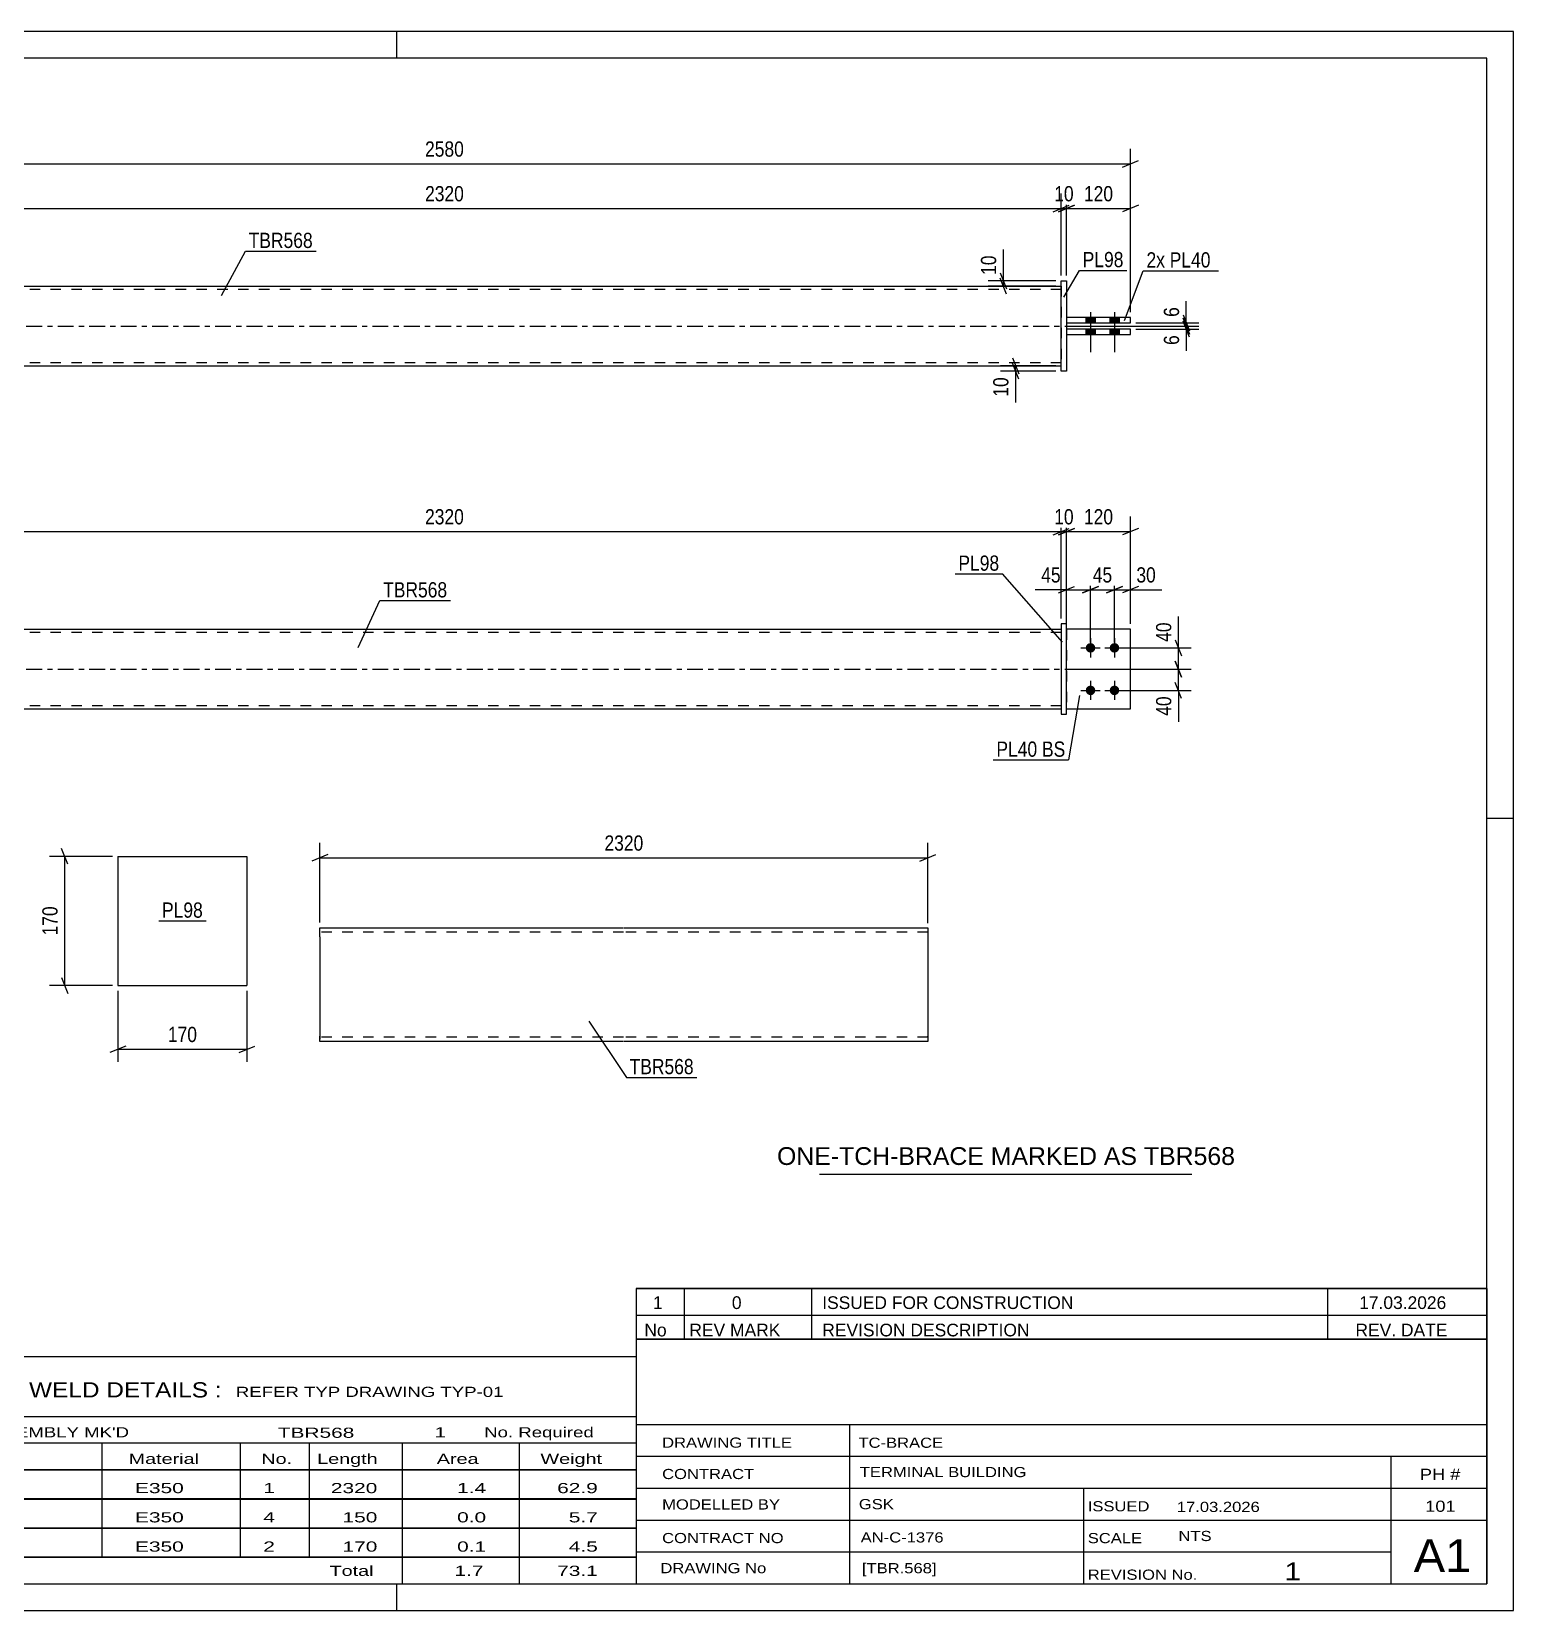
# Model space of a CAD drawing. Header units: millimetres. Extents: x 0 to 420, y 0 to 297.
# Drawn here: x 141.3 to 420, y 0 to 297 of the extents above; entities that cross this region are included whole.
import ezdxf

# ---------------------------------------------------------------- set-up
doc = ezdxf.new("R2010")
doc.units = ezdxf.units.MM
doc.linetypes.add('DXK_LINE_DOT2', pattern=[3.9198, 1.9599, -1.9599])
doc.linetypes.add('DXK_LINE_DOT3', pattern=[5.9187, 2.979, -0.9799, 0.9799, -0.9799])
doc.styles.add('Arial', font='ARIAL.TTF', dxfattribs={"height": 0.2})
doc.styles.add('Arial Narrow', font='ARIALN.TTF', dxfattribs={"height": 0.2})

# ---------------------------------------------------------------- blocks, each defined once
blk = doc.blocks.new('Unknown-582665757-1163')
at = {"color": 5, "linetype": 'Continuous'}
for p, q in [((420, 297), (0, 297)), ((210, 292), (210, 297)), ((420, 0), (420, 297)), ((415, 292), (5, 292)), ((415, 5), (415, 292)), ((420, 149), (415, 149)), ((5, 5), (415, 5)), ((210, 0), (210, 5)), ((0, 0), (420, 0))]:
    blk.add_line(p, q, dxfattribs=at)
blk = doc.blocks.new('Part-582665757-1804 - 1793')
at = {"color": 2, "linetype": 'Continuous'}
for p, q in [((102.94, 184.57), (334.96, 184.57)), ((102.94, 169.57), (334.96, 169.57))]:
    blk.add_line(p, q, dxfattribs=at)
at = {"color": 7, "linetype": 'DXK_LINE_DOT2'}
for p, q in [((102.94, 169.57), (102.94, 184.57)), ((334.96, 184.57), (334.96, 169.57)), ((334.96, 183.97), (102.94, 183.97)), ((334.96, 170.17), (102.94, 170.17))]:
    blk.add_line(p, q, dxfattribs=at)
at = {"color": 7, "linetype": 'DXK_LINE_DOT3'}
blk.add_line((92.94, 177.07), (344.96, 177.07), dxfattribs=at)
blk = doc.blocks.new('Part-582665757-1814 - 1793')
at = {"color": 2, "linetype": 'Continuous'}
for p, q in [((347.96, 184.57), (335.96, 184.57)), ((347.96, 169.57), (347.96, 184.57)), ((335.96, 169.57), (347.96, 169.57))]:
    blk.add_line(p, q, dxfattribs=at)
at = {"color": 7, "linetype": 'DXK_LINE_DOT2'}
blk.add_line((335.96, 184.57), (335.96, 169.57), dxfattribs=at)
blk = doc.blocks.new('Bolt-582665757-1799 - 1793')
at = {"linetype": 'Continuous'}
for points in [[(340.46, 181.97, -1), (340.46, 180.17, -1)], [(344.96, 181.97, -1), (344.96, 180.17, -1)], [(340.46, 173.97, -1), (340.46, 172.17, -1)], [(344.96, 173.97, -1), (344.96, 172.17, -1)]]:
    blk.add_hatch(color=1, dxfattribs=at).paths.add_polyline_path(points)
at = {"color": 1, "linetype": 'Continuous'}
for p, q in [((340.46, 182.87), (340.46, 179.27)), ((344.96, 182.87), (344.96, 179.27)), ((338.66, 181.07), (342.26, 181.07)), ((343.16, 181.07), (346.76, 181.07)), ((338.66, 173.07), (342.26, 173.07)), ((340.46, 174.87), (340.46, 171.27)), ((343.16, 173.07), (346.76, 173.07)), ((344.96, 174.87), (344.96, 171.27))]:
    blk.add_line(p, q, dxfattribs=at)
blk = doc.blocks.new('Part-582665757-1809 - 1793')
at = {"color": 7, "linetype": 'DXK_LINE_DOT2'}
for p, q in [((347.96, 184.57), (335.96, 184.57)), ((335.96, 184.57), (335.96, 169.57)), ((347.96, 169.57), (347.96, 184.57)), ((335.96, 169.57), (347.96, 169.57))]:
    blk.add_line(p, q, dxfattribs=at)
blk = doc.blocks.new('Part-582665757-1819 - 1793')
at = {"color": 2, "linetype": 'Continuous'}
for p, q in [((335.96, 185.57), (334.96, 185.57)), ((334.96, 185.57), (334.96, 168.57)), ((335.96, 168.57), (335.96, 185.57)), ((334.96, 168.57), (335.96, 168.57))]:
    blk.add_line(p, q, dxfattribs=at)
blk = doc.blocks.new('Part-582665757-2090 - 2084')
at = {"color": 2, "linetype": 'Continuous'}
for p, q in [((347.96, 243.21), (335.96, 243.21)), ((335.96, 242.21), (347.96, 242.21)), ((347.96, 242.21), (347.96, 243.21))]:
    blk.add_line(p, q, dxfattribs=at)
at = {"color": 7, "linetype": 'DXK_LINE_DOT2'}
blk.add_line((335.96, 243.21), (335.96, 242.21), dxfattribs=at)
blk = doc.blocks.new('Part-582665757-2095 - 2084')
at = {"color": 2, "linetype": 'Continuous'}
for p, q in [((347.96, 241.01), (335.96, 241.01)), ((347.96, 240.01), (347.96, 241.01)), ((335.96, 240.01), (347.96, 240.01))]:
    blk.add_line(p, q, dxfattribs=at)
at = {"color": 7, "linetype": 'DXK_LINE_DOT2'}
blk.add_line((335.96, 241.01), (335.96, 240.01), dxfattribs=at)
blk = doc.blocks.new('Bolt-582665757-2107 - 2084')
at = {"linetype": 'Continuous'}
for points in [[(341.36, 243.21), (339.56, 243.21), (339.56, 242.21), (341.36, 242.21)], [(341.36, 243.21), (339.56, 243.21), (339.56, 242.21), (341.36, 242.21)], [(341.36, 241.01), (339.56, 241.01), (339.56, 240.01), (341.36, 240.01)], [(341.36, 241.01), (339.56, 241.01), (339.56, 240.01), (341.36, 240.01)], [(345.86, 243.21), (344.06, 243.21), (344.06, 242.21), (345.86, 242.21)], [(345.86, 243.21), (344.06, 243.21), (344.06, 242.21), (345.86, 242.21)], [(345.86, 241.01), (344.06, 241.01), (344.06, 240.01), (345.86, 240.01)], [(345.86, 241.01), (344.06, 241.01), (344.06, 240.01), (345.86, 240.01)]]:
    blk.add_hatch(color=1, dxfattribs=at).paths.add_polyline_path(points)
at = {"color": 1, "linetype": 'Continuous'}
for p, q in [((340.46, 244.21), (340.46, 236.71)), ((340.46, 244.21), (340.46, 236.71)), ((344.96, 244.21), (344.96, 236.71)), ((344.96, 244.21), (344.96, 236.71)), ((339.56, 243.21), (339.56, 242.21)), ((339.56, 243.21), (339.56, 242.21)), ((339.56, 241.01), (339.56, 240.01)), ((339.56, 241.01), (339.56, 240.01)), ((341.36, 243.21), (341.36, 242.21)), ((341.36, 243.21), (341.36, 242.21)), ((341.36, 241.01), (341.36, 240.01)), ((341.36, 241.01), (341.36, 240.01)), ((344.06, 243.21), (344.06, 242.21)), ((344.06, 243.21), (344.06, 242.21)), ((344.06, 241.01), (344.06, 240.01)), ((344.06, 241.01), (344.06, 240.01)), ((345.86, 243.21), (345.86, 242.21)), ((345.86, 243.21), (345.86, 242.21)), ((345.86, 241.01), (345.86, 240.01)), ((345.86, 241.01), (345.86, 240.01))]:
    blk.add_line(p, q, dxfattribs=at)
blk = doc.blocks.new('Part-582665757-2112 - 2084')
at = {"color": 2, "linetype": 'Continuous'}
for p, q in [((102.94, 249.11), (334.96, 249.11)), ((102.94, 234.11), (334.96, 234.11))]:
    blk.add_line(p, q, dxfattribs=at)
at = {"color": 7, "linetype": 'DXK_LINE_DOT2'}
for p, q in [((102.94, 249.11), (102.94, 234.11)), ((334.96, 248.51), (102.94, 248.51)), ((334.96, 249.11), (334.96, 234.11)), ((334.96, 234.71), (102.94, 234.71))]:
    blk.add_line(p, q, dxfattribs=at)
at = {"color": 7, "linetype": 'DXK_LINE_DOT3'}
blk.add_line((92.94, 241.61), (344.96, 241.61), dxfattribs=at)
blk = doc.blocks.new('Part-582665757-2124 - 2084')
at = {"color": 2, "linetype": 'Continuous'}
for p, q in [((334.96, 233.11), (334.96, 250.11)), ((334.96, 250.11), (335.96, 250.11)), ((335.96, 250.11), (335.96, 233.11)), ((335.96, 233.11), (334.96, 233.11))]:
    blk.add_line(p, q, dxfattribs=at)
blk = doc.blocks.new('Part-582665757-1392 - 1376')
at = {"color": 2, "linetype": 'Continuous'}
for p, q in [((157.52, 141.85), (181.8, 141.85)), ((157.52, 141.85), (157.52, 117.57)), ((181.8, 141.85), (181.8, 117.57)), ((157.52, 117.57), (181.8, 117.57))]:
    blk.add_line(p, q, dxfattribs=at)
blk = doc.blocks.new('Part-582665757-1273 - 1255')
at = {"color": 2, "linetype": 'Continuous'}
for p, q in [((195.5, 126.7), (195.5, 128.42)), ((195.5, 128.42), (252.64, 128.42)), ((252.74, 128.42), (309.88, 128.42)), ((309.88, 128.42), (309.88, 128.29)), ((309.88, 128.29), (309.88, 126.7)), ((195.5, 126.7), (195.5, 108.05)), ((309.88, 126.7), (309.88, 106.99)), ((195.5, 107.12), (195.5, 108.05)), ((195.5, 106.99), (195.5, 107.12)), ((252.64, 106.99), (195.5, 106.99)), ((309.88, 106.99), (252.74, 106.99))]:
    blk.add_line(p, q, dxfattribs=at)
at = {"color": 7, "linetype": 'DXK_LINE_DOT2'}
for p, q in [((309.88, 127.91), (309.88, 126.7)), ((252.64, 127.56), (195.5, 127.56)), ((309.88, 127.56), (252.74, 127.56)), ((195.5, 108.05), (195.5, 107.49)), ((195.5, 107.85), (195.5, 107.91)), ((252.64, 107.85), (195.5, 107.85)), ((309.88, 107.85), (252.74, 107.85)), ((309.88, 107.91), (309.88, 108.05)), ((309.88, 107.85), (309.88, 107.91)), ((309.88, 107.85), (309.88, 107.91))]:
    blk.add_line(p, q, dxfattribs=at)
blk = doc.blocks.new('StraightDimension-582665757-1978 - 1793')
at = {"color": 7, "linetype": 'Continuous'}
for p, q in [((356.4, 178.57), (357.6, 175.57)), ((336.96, 177.07), (359.4, 177.07)), ((357, 173.07), (357, 177.07)), ((345.96, 173.07), (359.4, 173.07)), ((357.6, 171.57), (356.4, 174.57))]:
    blk.add_line(p, q, dxfattribs=at)
at = {"color": 0}
blk.add_wipeout([(356.25, 172.55), (352.05, 172.55), (352.05, 167.69), (356.25, 167.69)], dxfattribs=at)
at = {"color": 7, "linetype": 'Continuous'}
blk.add_line((357, 173.07), (357, 167.17), dxfattribs=at)
blk.add_line((357, 173.07), (357, 167.17), dxfattribs=at)
at = {"color": 3, "style": 'Arial Narrow'}
blk.add_text('40', height=2.863, rotation=90.0002, dxfattribs=at).set_placement((355.65, 168.29))
blk = doc.blocks.new('StraightDimension-582665757-2037 - 1793')
at = {"color": 7, "linetype": 'Continuous'}
for p, q in [((344.96, 182.07), (344.96, 194.86)), ((347.96, 185.57), (347.96, 194.86)), ((343.46, 191.41), (346.46, 192.61)), ((344.96, 192.01), (347.96, 192.01)), ((349.46, 192.61), (346.46, 191.41))]:
    blk.add_line(p, q, dxfattribs=at)
at = {"color": 0}
blk.add_wipeout([(353.34, 192.76), (353.34, 196.96), (348.48, 196.96), (348.48, 192.76)], dxfattribs=at)
at = {"color": 7, "linetype": 'Continuous'}
blk.add_line((347.96, 192.01), (353.86, 192.01), dxfattribs=at)
blk.add_line((347.96, 192.01), (353.86, 192.01), dxfattribs=at)
at = {"color": 3, "style": 'Arial Narrow'}
blk.add_text('30', height=2.863, dxfattribs=at).set_placement((349.08, 193.36))
blk = doc.blocks.new('StraightDimension-582665757-3192 - 1793')
at = {"color": 7, "linetype": 'Continuous'}
for p, q in [((102.94, 186.57), (102.94, 205.8)), ((334.96, 186.57), (334.96, 205.8)), ((104.44, 203.55), (101.44, 202.35)), ((102.94, 202.95), (334.96, 202.95)), ((333.46, 202.35), (336.46, 203.55))]:
    blk.add_line(p, q, dxfattribs=at)
at = {"color": 0}
blk.add_wipeout([(223.21, 203.7), (223.21, 207.9), (214.69, 207.9), (214.69, 203.7)], dxfattribs=at)
at = {"color": 3, "style": 'Arial Narrow'}
blk.add_text('2320', height=2.863, dxfattribs=at).set_placement((215.29, 204.3))
blk = doc.blocks.new('StraightDimension-582665757-1969 - 1793')
at = {"color": 7, "linetype": 'Continuous'}
for p, q in [((356.4, 182.57), (357.6, 179.57)), ((345.96, 181.07), (359.4, 181.07)), ((357.6, 175.57), (356.4, 178.57)), ((357, 177.07), (357, 181.07)), ((336.96, 177.07), (359.4, 177.07))]:
    blk.add_line(p, q, dxfattribs=at)
at = {"color": 0}
blk.add_wipeout([(356.25, 186.45), (352.05, 186.45), (352.05, 181.6), (356.25, 181.6)], dxfattribs=at)
at = {"color": 7, "linetype": 'Continuous'}
blk.add_line((357, 181.07), (357, 186.98), dxfattribs=at)
blk.add_line((357, 181.07), (357, 186.98), dxfattribs=at)
at = {"color": 3, "style": 'Arial Narrow'}
blk.add_text('40', height=2.863, rotation=90.0002, dxfattribs=at).set_placement((355.65, 182.2))
blk = doc.blocks.new('StraightDimension-582665757-2008 - 1793')
at = {"color": 7, "linetype": 'Continuous'}
for p, q in [((335.96, 185.57), (335.96, 194.86)), ((340.46, 182.07), (340.46, 194.86)), ((334.46, 191.41), (337.46, 192.61)), ((335.96, 192.01), (340.46, 192.01)), ((341.96, 192.61), (338.96, 191.41))]:
    blk.add_line(p, q, dxfattribs=at)
at = {"color": 0}
blk.add_wipeout([(335.43, 192.76), (335.43, 196.96), (330.58, 196.96), (330.58, 192.76)], dxfattribs=at)
at = {"color": 7, "linetype": 'Continuous'}
blk.add_line((335.96, 192.01), (330.05, 192.01), dxfattribs=at)
blk.add_line((335.96, 192.01), (330.05, 192.01), dxfattribs=at)
at = {"color": 3, "style": 'Arial Narrow'}
blk.add_text('45', height=2.863, dxfattribs=at).set_placement((331.18, 193.36))
blk = doc.blocks.new('StraightDimension-582665757-2024 - 1793')
at = {"color": 7, "linetype": 'Continuous'}
for p, q in [((340.46, 182.07), (340.46, 194.86)), ((344.96, 182.07), (344.96, 194.86)), ((338.96, 191.41), (341.96, 192.61)), ((340.46, 192.01), (344.96, 192.01)), ((346.46, 192.61), (343.46, 191.41))]:
    blk.add_line(p, q, dxfattribs=at)
at = {"color": 0}
blk.add_wipeout([(345.14, 192.76), (345.14, 196.96), (340.28, 196.96), (340.28, 192.76)], dxfattribs=at)
at = {"color": 3, "style": 'Arial Narrow'}
blk.add_text('45', height=2.863, dxfattribs=at).set_placement((340.88, 193.36))
blk = doc.blocks.new('StraightDimension-582665757-3190 - 1793')
at = {"color": 7, "linetype": 'Continuous'}
for p, q in [((335.96, 185.57), (335.96, 205.8)), ((347.96, 185.57), (347.96, 205.8)), ((334.46, 202.35), (337.46, 203.55)), ((335.96, 202.95), (347.96, 202.95)), ((349.46, 203.55), (346.46, 202.35))]:
    blk.add_line(p, q, dxfattribs=at)
at = {"color": 0}
blk.add_wipeout([(345.3, 203.7), (345.3, 207.9), (338.62, 207.9), (338.62, 203.7)], dxfattribs=at)
at = {"color": 3, "style": 'Arial Narrow'}
blk.add_text('120', height=2.863, dxfattribs=at).set_placement((339.22, 204.3))
blk = doc.blocks.new('StraightDimension-582665757-3191 - 1793')
at = {"color": 7, "linetype": 'Continuous'}
for p, q in [((334.96, 186.57), (334.96, 205.8)), ((335.96, 185.57), (335.96, 205.8)), ((333.46, 202.35), (336.46, 203.55)), ((337.46, 203.55), (334.46, 202.35)), ((334.96, 202.95), (335.96, 202.95))]:
    blk.add_line(p, q, dxfattribs=at)
at = {"color": 0}
blk.add_wipeout([(337.89, 203.7), (337.89, 207.9), (333.03, 207.9), (333.03, 203.7)], dxfattribs=at)
at = {"color": 3, "style": 'Arial Narrow'}
blk.add_text('10', height=2.863, dxfattribs=at).set_placement((333.63, 204.3))
blk = doc.blocks.new('StraightDimension-582665757-2160 - 2084')
at = {"color": 7, "linetype": 'Continuous'}
for p, q in [((357.86, 243.71), (359.06, 240.71)), ((335.96, 241.61), (360.86, 241.61)), ((348.96, 242.21), (360.86, 242.21)), ((359.06, 240.11), (357.86, 243.11)), ((358.46, 241.61), (358.46, 242.21))]:
    blk.add_line(p, q, dxfattribs=at)
at = {"color": 0}
blk.add_wipeout([(357.71, 245.76), (353.51, 245.76), (353.51, 242.73), (357.71, 242.73)], dxfattribs=at)
at = {"color": 7, "linetype": 'Continuous'}
blk.add_line((358.46, 242.21), (358.46, 246.28), dxfattribs=at)
blk.add_line((358.46, 242.21), (358.46, 246.28), dxfattribs=at)
at = {"color": 3, "style": 'Arial Narrow'}
blk.add_text('6', height=2.86, rotation=90.0002, dxfattribs=at).set_placement((357.11, 243.33))
blk = doc.blocks.new('StraightDimension-582665757-2169 - 2084')
at = {"color": 7, "linetype": 'Continuous'}
for p, q in [((335.96, 241.61), (360.86, 241.61)), ((348.96, 241.01), (360.86, 241.01)), ((357.86, 243.11), (359.06, 240.11)), ((359.06, 239.51), (357.86, 242.51)), ((358.46, 241.01), (358.46, 241.61))]:
    blk.add_line(p, q, dxfattribs=at)
at = {"color": 0}
blk.add_wipeout([(357.71, 240.48), (353.51, 240.48), (353.51, 237.45), (357.71, 237.45)], dxfattribs=at)
at = {"color": 7, "linetype": 'Continuous'}
blk.add_line((358.46, 241.01), (358.46, 236.93), dxfattribs=at)
blk.add_line((358.46, 241.01), (358.46, 236.93), dxfattribs=at)
at = {"color": 3, "style": 'Arial Narrow'}
blk.add_text('6', height=2.86, rotation=90.0002, dxfattribs=at).set_placement((357.11, 238.05))
blk = doc.blocks.new('StraightDimension-582665757-2199 - 2084')
at = {"color": 7, "linetype": 'Continuous'}
for p, q in [((335.96, 251.11), (335.96, 266.57)), ((347.96, 244.21), (347.96, 266.57)), ((334.46, 263.12), (337.46, 264.32)), ((335.96, 263.72), (347.96, 263.72)), ((349.46, 264.32), (346.46, 263.12))]:
    blk.add_line(p, q, dxfattribs=at)
at = {"color": 0}
blk.add_wipeout([(345.3, 264.47), (345.3, 268.67), (338.62, 268.67), (338.62, 264.47)], dxfattribs=at)
at = {"color": 3, "style": 'Arial Narrow'}
blk.add_text('120', height=2.863, dxfattribs=at).set_placement((339.22, 265.07))
blk = doc.blocks.new('StraightDimension-582665757-2219 - 2084')
at = {"color": 7, "linetype": 'Continuous'}
for p, q in [((334.96, 251.11), (334.96, 266.57)), ((335.96, 251.11), (335.96, 266.57)), ((333.46, 263.12), (336.46, 264.32)), ((337.46, 264.32), (334.46, 263.12)), ((334.96, 263.72), (335.96, 263.72))]:
    blk.add_line(p, q, dxfattribs=at)
at = {"color": 0}
blk.add_wipeout([(337.89, 264.47), (337.89, 268.67), (333.03, 268.67), (333.03, 264.47)], dxfattribs=at)
at = {"color": 3, "style": 'Arial Narrow'}
blk.add_text('10', height=2.863, dxfattribs=at).set_placement((333.63, 265.07))
blk = doc.blocks.new('StraightDimension-582665757-2229 - 2084')
at = {"color": 7, "linetype": 'Continuous'}
for p, q in [((102.94, 251.11), (102.94, 266.57)), ((334.96, 251.11), (334.96, 266.57)), ((104.44, 264.32), (101.44, 263.12)), ((102.94, 263.72), (334.96, 263.72)), ((333.46, 263.12), (336.46, 264.32))]:
    blk.add_line(p, q, dxfattribs=at)
at = {"color": 0}
blk.add_wipeout([(223.21, 264.47), (223.21, 268.67), (214.69, 268.67), (214.69, 264.47)], dxfattribs=at)
at = {"color": 3, "style": 'Arial Narrow'}
blk.add_text('2320', height=2.863, dxfattribs=at).set_placement((215.29, 265.07))
blk = doc.blocks.new('StraightDimension-582665757-2250 - 2084')
at = {"color": 7, "linetype": 'Continuous'}
for p, q in [((89.94, 244.21), (89.94, 274.97)), ((347.96, 244.21), (347.96, 274.97)), ((91.44, 272.72), (88.44, 271.52)), ((89.94, 272.12), (347.96, 272.12)), ((346.46, 271.52), (349.46, 272.72))]:
    blk.add_line(p, q, dxfattribs=at)
at = {"color": 0}
blk.add_wipeout([(223.21, 272.87), (223.21, 277.07), (214.69, 277.07), (214.69, 272.87)], dxfattribs=at)
at = {"color": 3, "style": 'Arial Narrow'}
blk.add_text('2580', height=2.863, dxfattribs=at).set_placement((215.29, 273.47))
blk = doc.blocks.new('StraightDimension-582665757-2261 - 2084')
at = {"color": 7, "linetype": 'Continuous'}
for p, q in [((333.96, 250.11), (321.21, 250.11)), ((323.46, 251.61), (324.66, 248.61)), ((324.66, 247.61), (323.46, 250.61)), ((324.06, 249.11), (324.06, 250.11)), ((333.96, 249.11), (321.21, 249.11))]:
    blk.add_line(p, q, dxfattribs=at)
at = {"color": 0}
blk.add_wipeout([(323.31, 255.49), (319.11, 255.49), (319.11, 250.63), (323.31, 250.63)], dxfattribs=at)
at = {"color": 7, "linetype": 'Continuous'}
blk.add_line((324.06, 250.11), (324.06, 256.01), dxfattribs=at)
blk.add_line((324.06, 250.11), (324.06, 256.01), dxfattribs=at)
at = {"color": 3, "style": 'Arial Narrow'}
blk.add_text('10', height=2.863, rotation=90.0002, dxfattribs=at).set_placement((322.71, 251.23))
blk = doc.blocks.new('StraightDimension-582665757-2272 - 2084')
at = {"color": 7, "linetype": 'Continuous'}
for p, q in [((325.76, 235.61), (326.96, 232.61)), ((333.96, 234.11), (323.51, 234.11)), ((333.96, 233.11), (323.51, 233.11)), ((326.96, 231.61), (325.76, 234.61)), ((326.36, 233.11), (326.36, 234.11))]:
    blk.add_line(p, q, dxfattribs=at)
at = {"color": 0}
blk.add_wipeout([(325.61, 232.58), (321.41, 232.58), (321.41, 227.72), (325.61, 227.72)], dxfattribs=at)
at = {"color": 7, "linetype": 'Continuous'}
blk.add_line((326.36, 233.11), (326.36, 227.2), dxfattribs=at)
blk.add_line((326.36, 233.11), (326.36, 227.2), dxfattribs=at)
at = {"color": 3, "style": 'Arial Narrow'}
blk.add_text('10', height=2.863, rotation=90.0002, dxfattribs=at).set_placement((325.01, 228.32))
blk = doc.blocks.new('StraightDimension-582665757-1394 - 1376')
at = {"color": 7, "linetype": 'Continuous'}
for p, q in [((157.52, 116.57), (157.52, 103.17)), ((181.8, 116.57), (181.8, 103.17)), ((159.02, 106.17), (156.02, 104.97)), ((157.52, 105.57), (181.8, 105.57)), ((180.3, 104.97), (183.3, 106.17))]:
    blk.add_line(p, q, dxfattribs=at)
at = {"color": 0}
blk.add_wipeout([(173, 106.32), (173, 110.52), (166.32, 110.52), (166.32, 106.32)], dxfattribs=at)
at = {"color": 3, "style": 'Arial Narrow'}
blk.add_text('170', height=2.863, dxfattribs=at).set_placement((166.92, 106.92))
blk = doc.blocks.new('StraightDimension-582665757-1399 - 1376')
at = {"color": 7, "linetype": 'Continuous'}
for p, q in [((148.12, 140.35), (146.92, 143.35)), ((156.52, 141.85), (144.67, 141.85)), ((147.52, 117.57), (147.52, 141.85)), ((146.92, 119.07), (148.12, 116.07)), ((156.52, 117.57), (144.67, 117.57))]:
    blk.add_line(p, q, dxfattribs=at)
at = {"color": 0}
blk.add_wipeout([(146.77, 133.05), (142.57, 133.05), (142.57, 126.37), (146.77, 126.37)], dxfattribs=at)
at = {"color": 3, "style": 'Arial Narrow'}
blk.add_text('170', height=2.863, rotation=90.0002, dxfattribs=at).set_placement((146.17, 126.97))
blk = doc.blocks.new('StraightDimension-582665757-1355 - 1255')
at = {"color": 7, "linetype": 'Continuous'}
for p, q in [((195.5, 129.42), (195.5, 144.42)), ((309.88, 129.29), (309.88, 144.42)), ((197, 142.17), (194, 140.97)), ((195.5, 141.57), (309.88, 141.57)), ((308.38, 140.97), (311.38, 142.17))]:
    blk.add_line(p, q, dxfattribs=at)
at = {"color": 0}
blk.add_wipeout([(256.95, 142.32), (256.95, 146.52), (248.44, 146.52), (248.44, 142.32)], dxfattribs=at)
at = {"color": 3, "style": 'Arial Narrow'}
blk.add_text('2320', height=2.863, dxfattribs=at).set_placement((249.04, 142.92))
blk = doc.blocks.new('Unknown-582665757-3552')
at = {"color": 7, "linetype": 'Continuous'}
for p, q in [((255, 51.05), (255, 5)), ((255, 51.05), (415, 51.05)), ((415, 51), (415, 5)), ((255, 35), (415, 35)), ((295.14, 35), (295.14, 5)), ((255, 29), (415, 29)), ((397, 5.05), (397, 29.05)), ((255, 23), (415, 23)), ((339.14, 23), (339.14, 5)), ((255, 17), (415, 17)), ((255, 11), (397, 11)), ((255, 5), (415, 5))]:
    blk.add_line(p, q, dxfattribs=at)
at = {"color": 7, "style": 'Arial Narrow'}
for s, height, width, p in [('DRAWING TITLE', 1.9089, 1.425378, (259.88, 30.61)), ('TC-BRACE', 1.909, 1.425378, (296.81, 30.59)), ('TERMINAL BUILDING', 1.9089, 1.425378, (297.06, 25.07)), ('CONTRACT', 1.909, 1.425378, (259.88, 24.71)), ('MODELLED BY', 1.9089, 1.425378, (259.88, 18.98)), ('GSK', 1.909, 1.425378, (296.88, 19.04)), ('ISSUED', 1.909, 1.425378, (339.94, 18.64)), ('17.03.2026', 1.909, 1.425378, (356.69, 18.52)), ('CONTRACT NO', 1.9089, 1.425378, (259.88, 12.66)), ('AN-C-1376', 1.909, 1.425378, (297.23, 12.78)), ('SCALE', 1.909, 1.425378, (339.94, 12.65)), ('A1', 6.204, 1.25, (401.24, 7.2)), ('DRAWING No', 1.909, 1.425378, (259.56, 7)), ('[TBR.568]', 1.909, 1.425378, (297.46, 6.99)), ('1', 3.34, 1.5, (376.91, 5.68)), ('REVISION No.', 1.9089, 1.425378, (339.94, 5.77))]:
    blk.add_text(s, height=height, dxfattribs=dict(at, width=width)).set_placement(p)
at = {"color": 7, "linetype": 'Continuous', "style": 'Arial Narrow'}
for s, height, width, p in [('PH #', 2.1, 1.42538, (402.4, 24.55)), ('101', 2.1, 1.42538, (403.41, 18.55)), ('NTS', 1.909, 1.425378, (357, 13.05))]:
    blk.add_text(s, height=height, dxfattribs=dict(at, width=width)).set_placement(p)
blk = doc.blocks.new('Unknown-582665757-3553')
at = {"color": 7, "linetype": 'Continuous'}
for p, q in [((255, 60.55), (415, 60.55)), ((415, 60.55), (255, 60.55)), ((255, 60.55), (255, 55.55)), ((264, 60.55), (264, 55.55)), ((288, 60.55), (288, 55.55)), ((385, 60.55), (385, 55.55)), ((415, 60.55), (415, 55.55)), ((255, 55.55), (415, 55.55)), ((255, 55.55), (255, 51.05)), ((255, 55.55), (415, 55.55)), ((264, 55.55), (264, 51.05)), ((288, 55.55), (288, 51.05)), ((385, 55.55), (385, 51.05)), ((415, 55.55), (415, 51.05)), ((415, 51.05), (255, 51.05))]:
    blk.add_line(p, q, dxfattribs=at)
at = {"color": 7, "linetype": 'Continuous', "style": 'Arial Narrow'}
for s, height, width, p in [('1', 2.39, 1.196471, (258.16, 56.7)), ('0', 2.39, 1.196471, (273, 56.7)), ('ISSUED FOR CONSTRUCTION', 2.3861, 1.196471, (290, 56.7)), ('17.03.2026', 2.386, 1.196471, (391, 56.7)), ('No', 2.386, 1.2, (256.54, 51.55)), ('REV MARK', 2.386, 1.2, (265, 51.55)), ('REVISION DESCRIPTION', 2.3861, 1.2, (290, 51.55)), ('REV. DATE', 2.386, 1.2, (390.28, 51.55))]:
    blk.add_text(s, height=height, dxfattribs=dict(at, width=width)).set_placement(p)
blk = doc.blocks.new('Unknown-582665757-3554')
at = {"color": 7, "linetype": 'Continuous'}
for p, q in [((95, 47.75), (255, 47.75)), ((95, 36.5), (95, 47.75)), ((255, 47.75), (255, 36.5)), ((95, 36.5), (255, 36.5)), ((95, 36.5), (95, 31.5)), ((255, 36.5), (255, 31.5)), ((95, 31.5), (255, 31.5)), ((95, 31.5), (95, 26.5)), ((119, 31.5), (119, 26.5)), ((154.5, 31.5), (154.5, 26.5)), ((180.5, 31.5), (180.5, 26.5)), ((193.5, 31.5), (193.5, 26.5)), ((211, 31.5), (211, 26.5)), ((233, 31.5), (233, 26.5)), ((255, 31.5), (255, 26.5)), ((95, 26.5), (255, 26.5)), ((95, 26.45), (95, 21.05)), ((95, 26.45), (255, 26.45)), ((119, 26.5), (119, 21)), ((154.5, 26.5), (154.5, 21)), ((180.5, 26.5), (180.5, 21)), ((193.5, 26.5), (193.5, 21)), ((211, 26.5), (211, 21)), ((233, 26.5), (233, 21)), ((255, 26.45), (255, 21.05)), ((95, 21.05), (255, 21.05)), ((95, 20.95), (95, 15.55)), ((95, 20.95), (255, 20.95)), ((119, 21), (119, 15.5)), ((154.5, 21), (154.5, 15.5)), ((180.5, 21), (180.5, 15.5)), ((193.5, 21), (193.5, 15.5)), ((211, 21), (211, 15.5)), ((233, 21), (233, 15.5)), ((255, 20.95), (255, 15.55)), ((95, 15.55), (255, 15.55)), ((95, 15.45), (95, 10.05)), ((95, 15.45), (255, 15.45)), ((119, 15.5), (119, 10)), ((154.5, 15.5), (154.5, 10)), ((180.5, 15.5), (180.5, 10)), ((193.5, 15.5), (193.5, 10)), ((211, 15.5), (211, 10)), ((233, 15.5), (233, 10)), ((255, 15.45), (255, 10.05)), ((95, 10.05), (255, 10.05)), ((95, 10), (255, 10)), ((95, 10), (95, 5)), ((211, 10), (211, 5)), ((233, 10), (233, 5)), ((255, 10), (255, 5)), ((95, 5), (255, 5))]:
    blk.add_line(p, q, dxfattribs=at)
at = {"color": 7, "style": 'Arial Narrow'}
for s, height, width, p in [('GENERAL NOTES & WELD DETAILS :', 2.8633, 1.4, (96.15, 40.06)), ('REFER TYP DRAWING TYP-01', 1.9089, 1.6, (179.7, 40.16)), ("MATERIAL LIST FOR ASSEMBLY MK'D", 1.9089, 1.6, (96.15, 32.56)), ('TBR568', 1.909, 1.794707, (187.59, 32.47)), ('1', 1.91, 1.794707, (217.08, 32.56)), ('No. Required', 1.9089, 1.6, (226.41, 32.56)), ('Mark', 1.909, 1.7, (96.34, 27.5)), ('Profile', 1.909, 1.7, (129.41, 27.5)), ('Material', 1.909, 1.7, (159.54, 27.56)), ('No.', 1.909, 1.7, (184.5, 27.56)), ('Length', 1.909, 1.7, (195, 27.56)), ('Area', 1.909, 1.7, (217.5, 27.56)), ('Weight', 1.909, 1.7, (237, 27.56))]:
    blk.add_text(s, height=height, dxfattribs=dict(at, width=width)).set_placement(p)
at = {"color": 7, "linetype": 'Continuous', "style": 'Arial Narrow'}
for s, height, width, p in [('TBR568', 1.909, 1.794707, (96.5, 22.06)), ('SHS150*6', 1.909, 1.794707, (121, 22.06)), ('E350', 1.909, 1.794707, (160.74, 22.06)), ('1', 1.91, 1.794707, (184.86, 22.06)), ('2320', 1.909, 1.794707, (197.58, 22.06)), ('1.4', 1.909, 1.794707, (221.32, 22.06)), ('62.9', 1.909, 1.794707, (240.14, 22.06)), ('PL40', 1.909, 1.794707, (96.5, 16.56)), ('PL10*120', 1.909, 1.794707, (121, 16.56)), ('E350', 1.909, 1.794707, (160.74, 16.56)), ('4', 1.91, 1.794707, (184.86, 16.56)), ('150', 1.909, 1.794707, (199.77, 16.56)), ('0.0', 1.909, 1.794707, (221.32, 16.56)), ('5.7', 1.909, 1.794707, (242.33, 16.56)), ('PL98', 1.909, 1.794707, (96.5, 11.06)), ('PL10*170', 1.909, 1.794707, (121, 11.06)), ('E350', 1.909, 1.794707, (160.74, 11.06)), ('2', 1.91, 1.794707, (184.86, 11.06)), ('170', 1.909, 1.794707, (199.77, 11.06)), ('0.1', 1.909, 1.794707, (221.32, 11.06)), ('4.5', 1.909, 1.794707, (242.33, 11.06)), ('Total', 1.909, 1.7, (197.33, 6.5)), ('1.7', 1.909, 1.794707, (220.83, 6.5)), ('73.1', 1.909, 1.794707, (240.14, 6.5))]:
    blk.add_text(s, height=height, dxfattribs=dict(at, width=width)).set_placement(p)
blk = doc.blocks.new('Unknown-582665757-3555')
at = {"color": 7, "linetype": 'Continuous'}
blk.add_line((289.5, 82.05), (359.5, 82.05), dxfattribs=at)
at = {"color": 7, "style": 'Arial'}
blk.add_text('ONE-TCH-BRACE MARKED AS TBR568', height=3.3428, dxfattribs=at).set_placement((281.49, 83.8))
blk = doc.blocks.new('Mark-582665757-1815 - 1793')
at = {"color": 0}
blk.add_wipeout([(323.28, 195.58), (323.28, 198.58), (315.61, 198.58), (315.61, 195.58)], dxfattribs=at)
blk.add_wipeout([(323.28, 195.58), (323.28, 198.58), (315.61, 198.58), (315.61, 195.58)], dxfattribs=at)
at = {"color": 30, "linetype": 'Continuous'}
for p in [(315.01, 194.98), (335.19, 182.14)]:
    blk.add_line(p, (323.88, 194.98), dxfattribs=at)
at = {"color": 3, "style": 'Arial Narrow'}
blk.add_text('PL98', height=2.863, dxfattribs=at).set_placement((315.61, 195.58))
blk = doc.blocks.new('Mark-582665757-1800 - 1793')
at = {"color": 0}
blk.add_wipeout([(219.46, 190.56), (219.46, 193.56), (207.41, 193.56), (207.41, 190.56)], dxfattribs=at)
blk.add_wipeout([(219.46, 190.56), (219.46, 193.56), (207.41, 193.56), (207.41, 190.56)], dxfattribs=at)
at = {"color": 30, "linetype": 'Continuous'}
for p, q in [((202.71, 181.15), (206.81, 189.96)), ((206.81, 189.96), (220.06, 189.96))]:
    blk.add_line(p, q, dxfattribs=at)
at = {"color": 3, "style": 'Arial Narrow'}
blk.add_text('TBR568', height=2.863, dxfattribs=at).set_placement((207.41, 190.56))
blk = doc.blocks.new('MarkSet-582665757-2069 - 1793')
at = {"color": 0}
blk.add_wipeout([(330.43, 160.59), (330.43, 163.59), (322.76, 163.59), (322.76, 160.59)], dxfattribs=at)
blk.add_wipeout([(330.43, 160.59), (330.43, 163.59), (322.76, 163.59), (322.76, 160.59)], dxfattribs=at)
blk.add_wipeout([(335.72, 160.59), (335.72, 163.59), (331.33, 163.59), (331.33, 160.59)], dxfattribs=at)
blk.add_wipeout([(335.72, 160.59), (335.72, 163.59), (331.33, 163.59), (331.33, 160.59)], dxfattribs=at)
at = {"color": 30, "linetype": 'Continuous'}
for p in [(338.39, 172.08), (322.16, 159.99)]:
    blk.add_line(p, (336.32, 159.99), dxfattribs=at)
at = {"color": 3, "style": 'Arial Narrow'}
for s, p in [('PL40', (322.76, 160.59)), ('BS', (331.33, 160.59))]:
    blk.add_text(s, height=2.863, dxfattribs=at).set_placement(p)
blk = doc.blocks.new('Mark-582665757-2108 - 2084')
at = {"color": 0}
blk.add_wipeout([(194.18, 256.29), (194.18, 259.29), (182.12, 259.29), (182.12, 256.29)], dxfattribs=at)
blk.add_wipeout([(194.18, 256.29), (194.18, 259.29), (182.12, 259.29), (182.12, 256.29)], dxfattribs=at)
at = {"color": 30, "linetype": 'Continuous'}
for p, q in [((176.98, 247.34), (181.52, 255.69)), ((181.52, 255.69), (194.78, 255.69))]:
    blk.add_line(p, q, dxfattribs=at)
at = {"color": 3, "style": 'Arial Narrow'}
blk.add_text('TBR568', height=2.863, dxfattribs=at).set_placement((182.12, 256.29))
blk = doc.blocks.new('MarkSet-582665757-2309 - 2084')
at = {"color": 0}
blk.add_wipeout([(354.46, 252.62), (354.46, 255.62), (350.99, 255.62), (350.99, 252.62)], dxfattribs=at)
blk.add_wipeout([(354.46, 252.62), (354.46, 255.62), (350.99, 255.62), (350.99, 252.62)], dxfattribs=at)
at = {"color": 30, "linetype": 'Continuous'}
blk.add_line((346.85, 242.65), (350.39, 252.02), dxfattribs=at)
at = {"color": 0}
blk.add_wipeout([(363.04, 252.62), (363.04, 255.62), (355.36, 255.62), (355.36, 252.62)], dxfattribs=at)
blk.add_wipeout([(363.04, 252.62), (363.04, 255.62), (355.36, 255.62), (355.36, 252.62)], dxfattribs=at)
at = {"color": 30, "linetype": 'Continuous'}
blk.add_line((350.39, 252.02), (364.54, 252.02), dxfattribs=at)
at = {"color": 3, "style": 'Arial Narrow'}
for s, p in [('2x', (350.99, 252.62)), ('PL40', (355.36, 252.62))]:
    blk.add_text(s, height=2.863, dxfattribs=at).set_placement(p)
blk = doc.blocks.new('Mark-582665757-3279 - 2084')
at = {"color": 0}
blk.add_wipeout([(346.66, 252.68), (346.66, 255.68), (338.99, 255.68), (338.99, 252.68)], dxfattribs=at)
blk.add_wipeout([(346.66, 252.68), (346.66, 255.68), (338.99, 255.68), (338.99, 252.68)], dxfattribs=at)
at = {"color": 30, "linetype": 'Continuous'}
for p, q in [((335.45, 247.03), (338.39, 252.08)), ((338.39, 252.08), (347.26, 252.08))]:
    blk.add_line(p, q, dxfattribs=at)
at = {"color": 3, "style": 'Arial Narrow'}
blk.add_text('PL98', height=2.863, dxfattribs=at).set_placement((338.99, 252.68))
blk = doc.blocks.new('Mark-582665757-1388 - 1376')
at = {"color": 0}
blk.add_wipeout([(173.5, 130.31), (173.5, 133.31), (165.82, 133.31), (165.82, 130.31)], dxfattribs=at)
blk.add_wipeout([(173.5, 130.31), (173.5, 133.31), (165.82, 133.31), (165.82, 130.31)], dxfattribs=at)
at = {"color": 30, "linetype": 'Continuous'}
blk.add_line((165.22, 129.71), (174.1, 129.71), dxfattribs=at)
at = {"color": 3, "style": 'Arial Narrow'}
blk.add_text('PL98', height=2.863, dxfattribs=at).set_placement((165.82, 130.31))
blk = doc.blocks.new('Mark-582665757-1268 - 1255')
at = {"color": 0}
blk.add_wipeout([(265.82, 100.87), (265.82, 103.87), (253.77, 103.87), (253.77, 100.87)], dxfattribs=at)
blk.add_wipeout([(265.82, 100.87), (265.82, 103.87), (253.77, 103.87), (253.77, 100.87)], dxfattribs=at)
at = {"color": 30, "linetype": 'Continuous'}
for p, q in [((246.12, 110.84), (253.17, 100.27)), ((253.17, 100.27), (266.42, 100.27))]:
    blk.add_line(p, q, dxfattribs=at)
at = {"color": 3, "style": 'Arial Narrow'}
blk.add_text('TBR568', height=2.863, dxfattribs=at).set_placement((253.77, 100.87))

msp = doc.modelspace()

# ---------------------------------------------------------------- block references
for name in ['Unknown-582665757-1163', 'Part-582665757-2124 - 2084', 'Part-582665757-2112 - 2084', 'Bolt-582665757-2107 - 2084', 'Part-582665757-2090 - 2084', 'Part-582665757-2095 - 2084', 'Part-582665757-1804 - 1793', 'Part-582665757-1819 - 1793', 'Part-582665757-1814 - 1793', 'Part-582665757-1809 - 1793', 'Bolt-582665757-1799 - 1793', 'Part-582665757-1392 - 1376', 'Part-582665757-1273 - 1255', 'Unknown-582665757-3555', 'Unknown-582665757-3553', 'Unknown-582665757-3552', 'Unknown-582665757-3554']:
    msp.add_blockref(name, (0, 0))

# ---------------------------------------------------------------- next in the draw order: block references
for name in ['StraightDimension-582665757-2160 - 2084', 'StraightDimension-582665757-2272 - 2084', 'StraightDimension-582665757-3192 - 1793', 'StraightDimension-582665757-2037 - 1793', 'StraightDimension-582665757-1978 - 1793', 'StraightDimension-582665757-1355 - 1255', 'Mark-582665757-1388 - 1376', 'StraightDimension-582665757-1394 - 1376', 'Mark-582665757-1268 - 1255']:
    msp.add_blockref(name, (0, 0))

# ---------------------------------------------------------------- next in the draw order: block references
for name in ['StraightDimension-582665757-2169 - 2084', 'Mark-582665757-1800 - 1793', 'StraightDimension-582665757-1969 - 1793', 'MarkSet-582665757-2069 - 1793', 'StraightDimension-582665757-1399 - 1376']:
    msp.add_blockref(name, (0, 0))

# ---------------------------------------------------------------- next in the draw order: block references
for name in ['StraightDimension-582665757-2199 - 2084', 'StraightDimension-582665757-2008 - 1793']:
    msp.add_blockref(name, (0, 0))

# ---------------------------------------------------------------- next in the draw order: block references
for name in ['StraightDimension-582665757-2219 - 2084', 'StraightDimension-582665757-2024 - 1793']:
    msp.add_blockref(name, (0, 0))

# ---------------------------------------------------------------- next in the draw order: block references
for name in ['StraightDimension-582665757-2229 - 2084', 'StraightDimension-582665757-3190 - 1793']:
    msp.add_blockref(name, (0, 0))

# ---------------------------------------------------------------- next in the draw order: block references
for name in ['StraightDimension-582665757-2250 - 2084', 'StraightDimension-582665757-3191 - 1793']:
    msp.add_blockref(name, (0, 0))

# ---------------------------------------------------------------- next in the draw order: block references
for name in ['Mark-582665757-2108 - 2084', 'StraightDimension-582665757-2261 - 2084', 'MarkSet-582665757-2309 - 2084', 'Mark-582665757-1815 - 1793']:
    msp.add_blockref(name, (0, 0))

# ---------------------------------------------------------------- next in the draw order: block references
msp.add_blockref('Mark-582665757-3279 - 2084', (0, 0))

doc.saveas('drawing.dxf')
